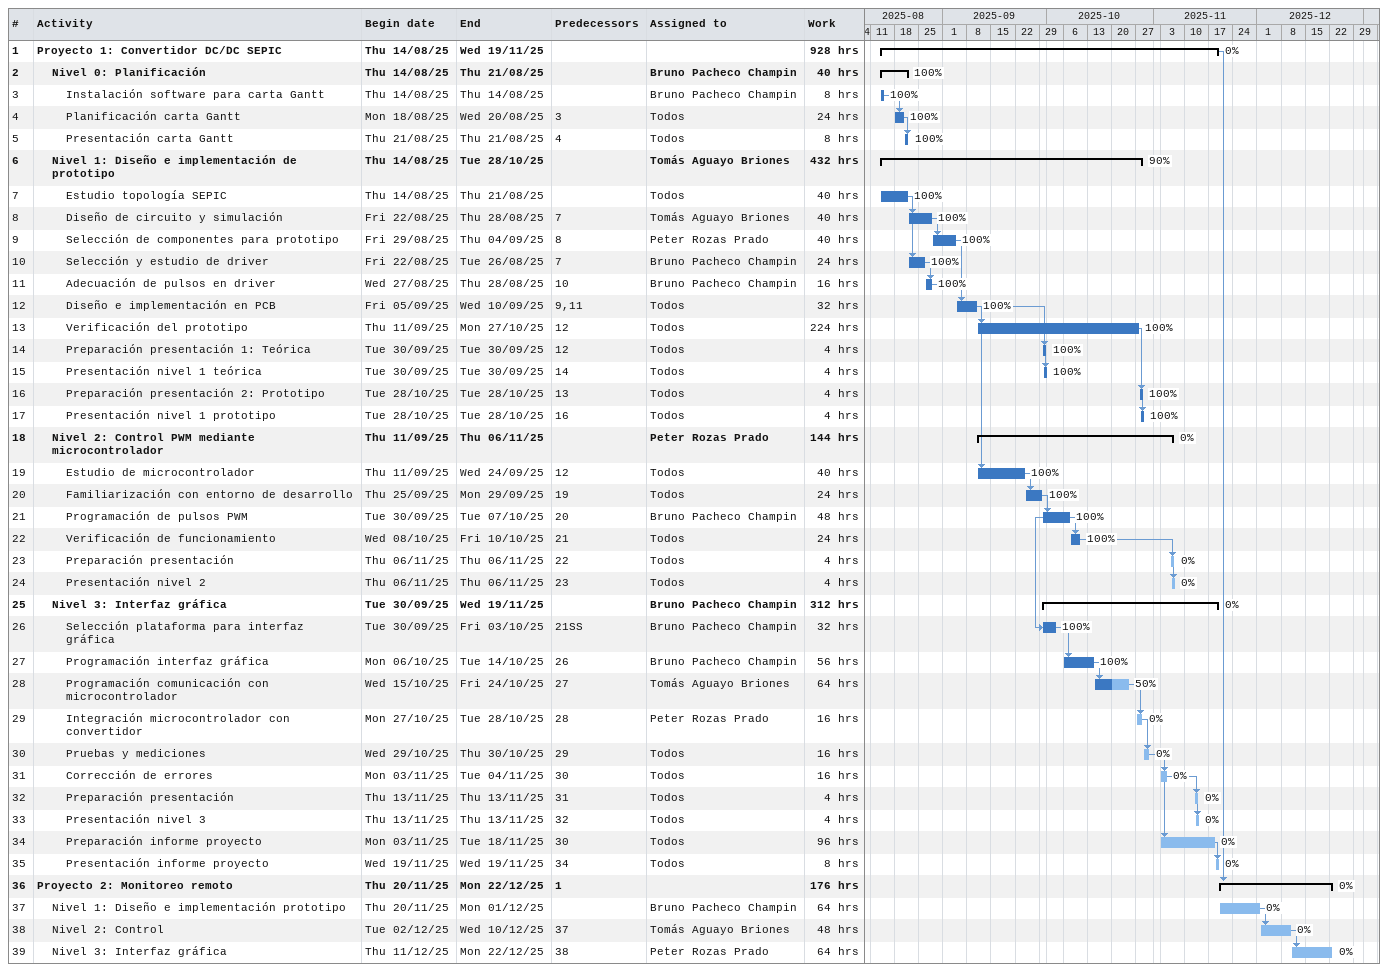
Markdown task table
| ID | Level | Task | Start | Finish | Predecessors | Resources | % complete | Work (h) |
|---|---|---|---|---|---|---|---|---|
| 1 | 1 | **Proyecto 1: Convertidor DC/DC SEPIC** | 2025-08-14 | 2025-11-19 |  |  | 0 | 928 |
| 2 | 2 | **Nivel 0: Planificación** | 2025-08-14 | 2025-08-21 |  | Bruno Pacheco Champin | 100 | 40 |
| 3 | 3 | Instalación software para carta Gantt | 2025-08-14 | 2025-08-14 |  | Bruno Pacheco Champin | 100 | 8 |
| 4 | 3 | Planificación carta Gantt | 2025-08-18 | 2025-08-20 | 3 | Todos | 100 | 24 |
| 5 | 3 | Presentación carta Gantt | 2025-08-21 | 2025-08-21 | 4 | Todos | 100 | 8 |
| 6 | 2 | **Nivel 1: Diseño e implementación de prototipo** | 2025-08-14 | 2025-10-28 |  | Tomás Aguayo Briones | 90 | 432 |
| 7 | 3 | Estudio topología SEPIC | 2025-08-14 | 2025-08-21 |  | Todos | 100 | 40 |
| 8 | 3 | Diseño de circuito y simulación | 2025-08-22 | 2025-08-28 | 7 | Tomás Aguayo Briones | 100 | 40 |
| 9 | 3 | Selección de componentes para prototipo | 2025-08-29 | 2025-09-04 | 8 | Peter Rozas Prado | 100 | 40 |
| 10 | 3 | Selección y estudio de driver | 2025-08-22 | 2025-08-26 | 7 | Bruno Pacheco Champin | 100 | 24 |
| 11 | 3 | Adecuación de pulsos en driver | 2025-08-27 | 2025-08-28 | 10 | Bruno Pacheco Champin | 100 | 16 |
| 12 | 3 | Diseño e implementación en PCB | 2025-09-05 | 2025-09-10 | 9, 11 | Todos | 100 | 32 |
| 13 | 3 | Verificación del prototipo | 2025-09-11 | 2025-10-27 | 12 | Todos | 100 | 224 |
| 14 | 3 | Preparación presentación 1: Teórica | 2025-09-30 | 2025-09-30 | 12 | Todos | 100 | 4 |
| 15 | 3 | Presentación nivel 1 teórica | 2025-09-30 | 2025-09-30 | 14 | Todos | 100 | 4 |
| 16 | 3 | Preparación presentación 2: Prototipo | 2025-10-28 | 2025-10-28 | 13 | Todos | 100 | 4 |
| 17 | 3 | Presentación nivel 1 prototipo | 2025-10-28 | 2025-10-28 | 16 | Todos | 100 | 4 |
| 18 | 2 | **Nivel 2: Control PWM mediante microcontrolador** | 2025-09-11 | 2025-11-06 |  | Peter Rozas Prado | 0 | 144 |
| 19 | 3 | Estudio de microcontrolador | 2025-09-11 | 2025-09-24 | 12 | Todos | 100 | 40 |
| 20 | 3 | Familiarización con entorno de desarrollo | 2025-09-25 | 2025-09-29 | 19 | Todos | 100 | 24 |
| 21 | 3 | Programación de pulsos PWM | 2025-09-30 | 2025-10-07 | 20 | Bruno Pacheco Champin | 100 | 48 |
| 22 | 3 | Verificación de funcionamiento | 2025-10-08 | 2025-10-10 | 21 | Todos | 100 | 24 |
| 23 | 3 | Preparación presentación | 2025-11-06 | 2025-11-06 | 22 | Todos | 0 | 4 |
| 24 | 3 | Presentación nivel 2 | 2025-11-06 | 2025-11-06 | 23 | Todos | 0 | 4 |
| 25 | 2 | **Nivel 3: Interfaz gráfica** | 2025-09-30 | 2025-11-19 |  | Bruno Pacheco Champin | 0 | 312 |
| 26 | 3 | Selección plataforma para interfaz gráfica | 2025-09-30 | 2025-10-03 | 21SS | Bruno Pacheco Champin | 100 | 32 |
| 27 | 3 | Programación interfaz gráfica | 2025-10-06 | 2025-10-14 | 26 | Bruno Pacheco Champin | 100 | 56 |
| 28 | 3 | Programación comunicación con microcontrolador | 2025-10-15 | 2025-10-24 | 27 | Tomás Aguayo Briones | 50 | 64 |
| 29 | 3 | Integración microcontrolador con convertidor | 2025-10-27 | 2025-10-28 | 28 | Peter Rozas Prado | 0 | 16 |
| 30 | 3 | Pruebas y mediciones | 2025-10-29 | 2025-10-30 | 29 | Todos | 0 | 16 |
| 31 | 3 | Corrección de errores | 2025-11-03 | 2025-11-04 | 30 | Todos | 0 | 16 |
| 32 | 3 | Preparación presentación | 2025-11-13 | 2025-11-13 | 31 | Todos | 0 | 4 |
| 33 | 3 | Presentación nivel 3 | 2025-11-13 | 2025-11-13 | 32 | Todos | 0 | 4 |
| 34 | 3 | Preparación informe proyecto | 2025-11-03 | 2025-11-18 | 30 | Todos | 0 | 96 |
| 35 | 3 | Presentación informe proyecto | 2025-11-19 | 2025-11-19 | 34 | Todos | 0 | 8 |
| 36 | 1 | **Proyecto 2: Monitoreo remoto** | 2025-11-20 | 2025-12-22 | 1 |  | 0 | 176 |
| 37 | 2 | Nivel 1: Diseño e implementación prototipo | 2025-11-20 | 2025-12-01 |  | Bruno Pacheco Champin | 0 | 64 |
| 38 | 2 | Nivel 2: Control | 2025-12-02 | 2025-12-10 | 37 | Tomás Aguayo Briones | 0 | 48 |
| 39 | 2 | Nivel 3: Interfaz gráfica | 2025-12-11 | 2025-12-22 | 38 | Peter Rozas Prado | 0 | 64 |
